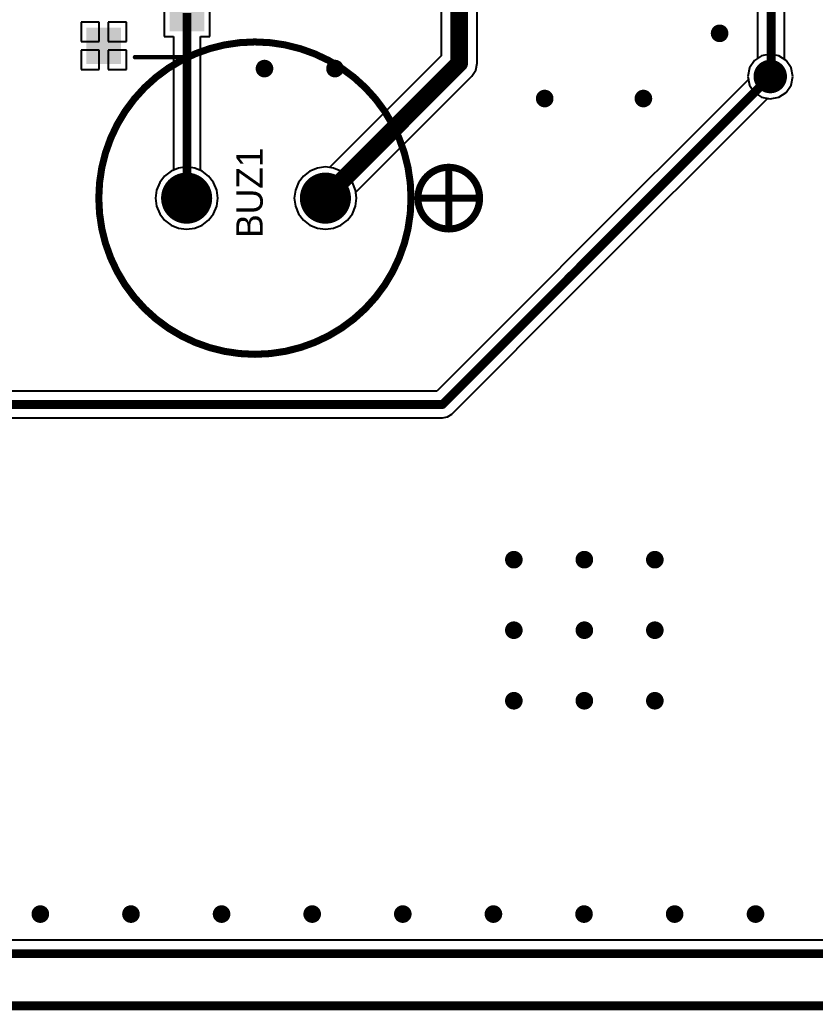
# Model space of a CAD drawing. Header units: millimetres. Extents: x 290 to 416, y 396 to 474.
# Drawn here: x 364.02 to 386.94, y 397.76 to 426.3 of the extents above; entities that cross this region are included whole.
import ezdxf

# ---------------------------------------------------------------- set-up
doc = ezdxf.new("R2010")
doc.units = ezdxf.units.MM
for name, color, linetype in [('BottomLayer', 5, 'Continuous'), ('BottomSolder', 6, 'Continuous'), ('KeepOutLayer', 6, 'Continuous'), ('MultiLayer', 9, 'Continuous'), ('PadHoleLayer', 156, 'Continuous'), ('TopLayer', 1, 'Continuous'), ('TopOverlay', 2, 'Continuous'), ('TopPaste', 8, 'Continuous'), ('TopSolder', 216, 'Continuous'), ('ViaHoleLayer', 16, 'Continuous')]:
    doc.layers.add(name, color=color, linetype=linetype)

# ---------------------------------------------------------------- blocks, each defined once
blk = doc.blocks.new('BUZ0905_42')
at = {"layer": 'BottomLayer', "const_width": 0.635}
for points in [[(-2.332, 0.002, 1), (-1.697, 0.002, 1)], [(1.668, 0.002, 1), (2.303, 0.002, 1)]]:
    blk.add_lwpolyline(points, format="xyb", close=True, dxfattribs=at)
at = {"layer": 'BottomSolder', "const_width": 0.737}
for points in [[(-2.383, 0.002, 1), (-1.647, 0.002, 1)], [(1.617, 0.002, 1), (2.353, 0.002, 1)]]:
    blk.add_lwpolyline(points, format="xyb", close=True, dxfattribs=at)
at = {"layer": 'MultiLayer', "const_width": 0.635}
for points in [[(-2.332, 0.002, 1), (-1.697, 0.002, 1)], [(1.668, 0.002, 1), (2.303, 0.002, 1)]]:
    blk.add_lwpolyline(points, format="xyb", close=True, dxfattribs=at)
at = {"layer": 'PadHoleLayer', "const_width": 0.375}
for points in [[(-2.202, 0.002, 1), (-1.827, 0.002, 1)], [(1.798, 0.002, 1), (2.173, 0.002, 1)]]:
    blk.add_lwpolyline(points, format="xyb", close=True, dxfattribs=at)
at = {"layer": 'TopLayer', "const_width": 0.635}
for points in [[(-2.332, 0.002, 1), (-1.697, 0.002, 1)], [(1.668, 0.002, 1), (2.303, 0.002, 1)]]:
    blk.add_lwpolyline(points, format="xyb", close=True, dxfattribs=at)
at = {"layer": 'TopOverlay'}
for points, const_width in [([(4.453, 0.002, 1), (-4.547, 0.002, 1)], 0.203), ([(6.43, 0.002, 1), (4.652, 0.002, 1)], 0.203), ([(5.49, 0.891, 1), (5.592, 0.891, 1)], 0.102), ([(-4.598, 0.002, 1), (-4.496, 0.002, 1)], 0.102), ([(4.402, 0.002, 1), (4.504, 0.002, 1)], 0.102), ([(4.601, 0.002, 1), (4.703, 0.002, 1)], 0.102), ([(4.601, 0.002, 1), (4.703, 0.002, 1)], 0.102), ([(6.379, 0.002, 1), (6.481, 0.002, 1)], 0.102), ([(6.379, 0.002, 1), (6.481, 0.002, 1)], 0.102), ([(5.49, -0.887, 1), (5.592, -0.887, 1)], 0.102)]:
    blk.add_lwpolyline(points, format="xyb", close=True, dxfattribs=dict(at, const_width=const_width))
at = {"layer": 'TopOverlay', "const_width": 0.203}
for points in [[(5.541, -0.887), (5.541, 0.891)], [(4.652, 0.002), (6.43, 0.002)]]:
    blk.add_lwpolyline(points, dxfattribs=at)
at = {"layer": 'TopSolder', "const_width": 0.737}
for points in [[(-2.383, 0.002, 1), (-1.647, 0.002, 1)], [(1.617, 0.002, 1), (2.353, 0.002, 1)]]:
    blk.add_lwpolyline(points, format="xyb", close=True, dxfattribs=at)
blk = doc.blocks.new('2N7002_44')
at = {"layer": 'TopLayer'}
for points in [[(-0.378, 0.821), (0.472, 0.821), (-0.378, 1.621), (0.472, 1.621)], [(-1.328, -1.579), (-0.478, -1.579), (-1.328, -0.779), (-0.478, -0.779)], [(0.572, -1.579), (1.422, -1.579), (0.572, -0.779), (1.422, -0.779)]]:
    blk.add_solid(points, dxfattribs=at)
at = {"layer": 'TopOverlay', "const_width": 0.127}
for points in [[(-1.228, -0.279), (-1.228, 1.221)], [(-0.778, 1.221), (-1.228, 1.221)], [(1.322, 1.221), (0.872, 1.221)], [(1.322, -0.279), (1.322, 1.221)]]:
    blk.add_lwpolyline(points, dxfattribs=at)
at = {"layer": 'TopOverlay', "const_width": 0.0635}
for points in [[(-1.26, 1.221, 1), (-1.196, 1.221, 1)], [(-1.26, 1.221, 1), (-1.196, 1.221, 1)], [(-0.81, 1.221, 1), (-0.746, 1.221, 1)], [(0.84, 1.221, 1), (0.904, 1.221, 1)], [(1.29, 1.221, 1), (1.354, 1.221, 1)], [(1.29, 1.221, 1), (1.354, 1.221, 1)], [(-1.26, -0.279, 1), (-1.196, -0.279, 1)], [(1.29, -0.279, 1), (1.354, -0.279, 1)]]:
    blk.add_lwpolyline(points, format="xyb", close=True, dxfattribs=at)
at = {"layer": 'TopPaste'}
for points in [[(-0.378, 0.821), (0.472, 0.821), (-0.378, 1.621), (0.472, 1.621)], [(-1.328, -1.579), (-0.478, -1.579), (-1.328, -0.779), (-0.478, -0.779)], [(0.572, -1.579), (1.422, -1.579), (0.572, -0.779), (1.422, -0.779)]]:
    blk.add_solid(points, dxfattribs=at)
at = {"layer": 'TopSolder'}
for points in [[(-0.48, 0.719), (0.573, 0.719), (-0.48, 1.723), (0.573, 1.723)], [(-1.43, -1.681), (-0.377, -1.681), (-1.43, -0.677), (-0.377, -0.677)], [(0.47, -1.681), (1.523, -1.681), (0.47, -0.677), (1.523, -0.677)]]:
    blk.add_solid(points, dxfattribs=at)

msp = doc.modelspace()

# ---------------------------------------------------------------- linework, layer by layer
at = {"layer": 'BottomLayer'}
for p, q in [((385.4, 425.261), (385.19, 425.12)), ((385.648, 425.31), (385.4, 425.261)), ((385.896, 425.261), (385.648, 425.31)), ((386.106, 425.12), (385.896, 425.261)), ((385.05, 424.91), (385.001, 424.663)), ((385.19, 425.12), (385.05, 424.91)), ((386.246, 424.91), (386.106, 425.12)), ((386.296, 424.663), (386.246, 424.91)), ((385.017, 424.581), (379.671, 419.235)), ((385.001, 424.663), (385.017, 424.581)), ((386.246, 424.415), (386.296, 424.663)), ((386.106, 424.205), (386.246, 424.415)), ((380.221, 418.686), (385.566, 424.031)), ((385.566, 424.031), (385.648, 424.015)), ((385.648, 424.015), (385.896, 424.064)), ((385.896, 424.064), (386.106, 424.205)), ((368.593, 422.025), (368.377, 421.936)), ((368.825, 422.056), (368.593, 422.025)), ((369.057, 422.025), (368.825, 422.056)), ((369.273, 421.936), (369.057, 422.025)), ((372.593, 422.025), (372.377, 421.936)), ((372.825, 422.056), (372.593, 422.025)), ((373.057, 422.025), (372.825, 422.056)), ((373.273, 421.936), (373.057, 422.025)), ((368.191, 421.793), (368.049, 421.608)), ((368.377, 421.936), (368.191, 421.793)), ((369.459, 421.793), (369.273, 421.936)), ((369.602, 421.608), (369.459, 421.793)), ((372.191, 421.793), (372.049, 421.608)), ((372.377, 421.936), (372.191, 421.793)), ((373.459, 421.793), (373.273, 421.936)), ((373.602, 421.608), (373.459, 421.793)), ((368.049, 421.608), (367.959, 421.391)), ((369.691, 421.391), (369.602, 421.608)), ((372.049, 421.608), (371.959, 421.391)), ((373.691, 421.391), (373.602, 421.608)), ((367.959, 421.391), (367.928, 421.159)), ((367.928, 421.159), (367.959, 420.927)), ((369.722, 421.159), (369.691, 421.391)), ((369.691, 420.927), (369.722, 421.159)), ((371.959, 421.391), (371.928, 421.159)), ((371.928, 421.159), (371.959, 420.927)), ((373.722, 421.159), (373.691, 421.391)), ((373.691, 420.927), (373.722, 421.159)), ((367.959, 420.927), (368.049, 420.711)), ((369.602, 420.711), (369.691, 420.927)), ((371.959, 420.927), (372.049, 420.711)), ((373.602, 420.711), (373.691, 420.927)), ((368.049, 420.711), (368.191, 420.525)), ((369.459, 420.525), (369.602, 420.711)), ((372.049, 420.711), (372.191, 420.525)), ((373.459, 420.525), (373.602, 420.711)), ((368.191, 420.525), (368.377, 420.383)), ((368.377, 420.383), (368.593, 420.293)), ((368.593, 420.293), (368.825, 420.263)), ((368.825, 420.263), (369.057, 420.293)), ((369.057, 420.293), (369.273, 420.383)), ((369.273, 420.383), (369.459, 420.525)), ((372.191, 420.525), (372.377, 420.383)), ((372.377, 420.383), (372.593, 420.293)), ((372.593, 420.293), (372.825, 420.263)), ((372.825, 420.263), (373.057, 420.293)), ((373.057, 420.293), (373.273, 420.383)), ((373.273, 420.383), (373.459, 420.525)), ((379.671, 419.235), (379.532, 419.095)), ((379.532, 419.095), (376.038, 415.602)), ((376.474, 414.939), (380.221, 418.686)), ((376.038, 415.602), (349.868, 415.602)), ((376.348, 414.855), (376.474, 414.939)), ((349.707, 414.825), (376.199, 414.825)), ((376.199, 414.825), (376.348, 414.855)), ((388.315, 399.778), (295.011, 399.778))]:
    msp.add_line(p, q, dxfattribs=at)
for points, const_width in [([(384.061, 425.907, 1), (384.315, 425.907, 1)], 0.254), ([(370.942, 424.891, 1), (371.196, 424.891, 1)], 0.254), ([(372.974, 424.891, 1), (373.228, 424.891, 1)], 0.254), ([(385.458, 424.663, 1), (385.839, 424.663, 1)], 0.381), ([(385.585, 424.663, 1), (385.712, 424.663, 1)], 0.127), ([(385.585, 424.663, 1), (385.712, 424.663, 1)], 0.127), ([(385.635, 424.663, 1), (385.762, 424.663, 1)], 0.127), ([(379.019, 424.028, 1), (379.273, 424.028, 1)], 0.254), ([(381.864, 424.028, 1), (382.118, 424.028, 1)], 0.254), ([(379.743, 418.821, 1), (379.87, 418.821, 1)], 0.127), ([(379.882, 418.96, 1), (380.009, 418.96, 1)], 0.127), ([(379.882, 418.96, 1), (380.009, 418.96, 1)], 0.127), ([(379.882, 418.96, 1), (380.009, 418.96, 1)], 0.127), ([(376.136, 415.214, 1), (376.263, 415.214, 1)], 0.127), ([(376.136, 415.214, 1), (376.263, 415.214, 1)], 0.127), ([(378.13, 410.743, 1), (378.384, 410.743, 1)], 0.254), ([(380.162, 410.743, 1), (380.416, 410.743, 1)], 0.254), ([(382.194, 410.743, 1), (382.448, 410.743, 1)], 0.254), ([(378.13, 408.711, 1), (378.384, 408.711, 1)], 0.254), ([(380.162, 408.711, 1), (380.416, 408.711, 1)], 0.254), ([(382.194, 408.711, 1), (382.448, 408.711, 1)], 0.254), ([(378.13, 406.679, 1), (378.384, 406.679, 1)], 0.254), ([(380.162, 406.679, 1), (380.416, 406.679, 1)], 0.254), ([(382.194, 406.679, 1), (382.448, 406.679, 1)], 0.254), ([(364.481, 400.533, 1), (364.735, 400.533, 1)], 0.254), ([(367.093, 400.533, 1), (367.347, 400.533, 1)], 0.254), ([(369.705, 400.533, 1), (369.959, 400.533, 1)], 0.254), ([(372.317, 400.533, 1), (372.571, 400.533, 1)], 0.254), ([(374.929, 400.533, 1), (375.183, 400.533, 1)], 0.254), ([(377.541, 400.533, 1), (377.795, 400.533, 1)], 0.254), ([(380.153, 400.533, 1), (380.407, 400.533, 1)], 0.254), ([(382.765, 400.533, 1), (383.019, 400.533, 1)], 0.254), ([(385.096, 400.533, 1), (385.35, 400.533, 1)], 0.254)]:
    msp.add_lwpolyline(points, format="xyb", close=True, dxfattribs=dict(at, const_width=const_width))
at = {"layer": 'BottomLayer', "const_width": 0.254}
for points in [[(379.946, 418.96), (385.648, 424.663)], [(385.648, 424.663), (385.699, 424.663)], [(376.199, 415.214), (379.946, 418.96)], [(379.806, 418.821), (379.946, 418.96)], [(349.707, 415.214), (376.199, 415.214)]]:
    msp.add_lwpolyline(points, dxfattribs=at)
at = {"layer": 'BottomSolder', "const_width": 0.483}
msp.add_lwpolyline([(385.407, 424.663, 1), (385.889, 424.663, 1)], format="xyb", close=True, dxfattribs=at)
at = {"layer": 'KeepOutLayer', "const_width": 0.254}
msp.add_lwpolyline([(292.95, 399.39), (407.949, 399.39)], dxfattribs=at)
at = {"layer": 'MultiLayer'}
for points, const_width in [([(384.061, 425.907, 1), (384.315, 425.907, 1)], 0.254), ([(370.942, 424.891, 1), (371.196, 424.891, 1)], 0.254), ([(372.974, 424.891, 1), (373.228, 424.891, 1)], 0.254), ([(385.458, 424.663, 1), (385.839, 424.663, 1)], 0.381), ([(379.019, 424.028, 1), (379.273, 424.028, 1)], 0.254), ([(381.864, 424.028, 1), (382.118, 424.028, 1)], 0.254), ([(378.13, 410.743, 1), (378.384, 410.743, 1)], 0.254), ([(380.162, 410.743, 1), (380.416, 410.743, 1)], 0.254), ([(382.194, 410.743, 1), (382.448, 410.743, 1)], 0.254), ([(378.13, 408.711, 1), (378.384, 408.711, 1)], 0.254), ([(380.162, 408.711, 1), (380.416, 408.711, 1)], 0.254), ([(382.194, 408.711, 1), (382.448, 408.711, 1)], 0.254), ([(378.13, 406.679, 1), (378.384, 406.679, 1)], 0.254), ([(380.162, 406.679, 1), (380.416, 406.679, 1)], 0.254), ([(382.194, 406.679, 1), (382.448, 406.679, 1)], 0.254), ([(364.481, 400.533, 1), (364.735, 400.533, 1)], 0.254), ([(367.093, 400.533, 1), (367.347, 400.533, 1)], 0.254), ([(369.705, 400.533, 1), (369.959, 400.533, 1)], 0.254), ([(372.317, 400.533, 1), (372.571, 400.533, 1)], 0.254), ([(374.929, 400.533, 1), (375.183, 400.533, 1)], 0.254), ([(377.541, 400.533, 1), (377.795, 400.533, 1)], 0.254), ([(380.153, 400.533, 1), (380.407, 400.533, 1)], 0.254), ([(382.765, 400.533, 1), (383.019, 400.533, 1)], 0.254), ([(385.096, 400.533, 1), (385.35, 400.533, 1)], 0.254)]:
    msp.add_lwpolyline(points, format="xyb", close=True, dxfattribs=dict(at, const_width=const_width))
at = {"layer": 'TopLayer'}
for p, q in [((386.062, 425.15), (386.062, 448.107)), ((385.285, 447.946), (385.285, 425.184)), ((376.164, 434.557), (376.164, 425.258)), ((377.2, 425.044), (377.2, 434.557)), ((368.181, 427.174), (368.181, 425.816)), ((369.489, 425.816), (369.489, 427.174)), ((366.308, 426.224), (365.781, 426.224)), ((365.781, 426.224), (365.781, 425.672)), ((366.308, 425.672), (366.308, 426.224)), ((367.089, 426.224), (366.562, 426.224)), ((366.562, 426.224), (366.562, 425.672)), ((367.089, 425.672), (367.089, 426.224)), ((368.181, 425.816), (368.447, 425.816)), ((368.447, 425.816), (368.447, 421.965)), ((369.224, 421.957), (369.224, 425.816)), ((369.224, 425.816), (369.489, 425.816)), ((365.781, 425.672), (366.308, 425.672)), ((366.308, 425.418), (365.781, 425.418)), ((365.781, 425.418), (365.781, 424.866)), ((366.308, 424.866), (366.308, 425.418)), ((366.562, 425.672), (367.089, 425.672)), ((367.089, 425.418), (366.562, 425.418)), ((366.562, 425.418), (366.562, 424.866)), ((367.089, 424.866), (367.089, 425.418)), ((376.164, 425.258), (372.946, 422.04)), ((385.285, 425.184), (385.19, 425.12)), ((386.106, 425.12), (386.062, 425.15)), ((365.781, 424.866), (366.308, 424.866)), ((366.562, 424.866), (367.089, 424.866)), ((377.161, 424.845), (377.2, 425.044)), ((385.05, 424.91), (385.001, 424.663)), ((385.19, 425.12), (385.05, 424.91)), ((386.246, 424.91), (386.106, 425.12)), ((386.296, 424.663), (386.246, 424.91)), ((373.7, 421.329), (377.048, 424.677)), ((377.048, 424.677), (377.161, 424.845)), ((377.048, 424.677), (377.048, 424.677)), ((385.001, 424.663), (385.05, 424.415)), ((386.246, 424.415), (386.296, 424.663)), ((385.05, 424.415), (385.19, 424.205)), ((386.106, 424.205), (386.246, 424.415)), ((385.19, 424.205), (385.4, 424.064)), ((385.4, 424.064), (385.648, 424.015)), ((385.648, 424.015), (385.896, 424.064)), ((385.896, 424.064), (386.106, 424.205)), ((372.593, 422.025), (372.377, 421.936)), ((372.825, 422.056), (372.593, 422.025)), ((372.946, 422.04), (372.825, 422.056)), ((368.191, 421.793), (368.049, 421.608)), ((368.377, 421.936), (368.191, 421.793)), ((368.447, 421.965), (368.377, 421.936)), ((369.273, 421.936), (369.224, 421.957)), ((369.459, 421.793), (369.273, 421.936)), ((369.602, 421.608), (369.459, 421.793)), ((372.191, 421.793), (372.049, 421.608)), ((372.377, 421.936), (372.191, 421.793)), ((368.049, 421.608), (367.959, 421.391)), ((369.691, 421.391), (369.602, 421.608)), ((372.049, 421.608), (371.959, 421.391)), ((367.959, 421.391), (367.928, 421.159)), ((367.928, 421.159), (367.959, 420.927)), ((369.722, 421.159), (369.691, 421.391)), ((369.691, 420.927), (369.722, 421.159)), ((371.959, 421.391), (371.928, 421.159)), ((371.928, 421.159), (371.959, 420.927)), ((373.691, 420.927), (373.722, 421.159)), ((373.722, 421.159), (373.7, 421.329)), ((367.959, 420.927), (368.049, 420.711)), ((369.602, 420.711), (369.691, 420.927)), ((371.959, 420.927), (372.049, 420.711)), ((373.602, 420.711), (373.691, 420.927)), ((368.049, 420.711), (368.191, 420.525)), ((369.459, 420.525), (369.602, 420.711)), ((372.049, 420.711), (372.191, 420.525)), ((373.459, 420.525), (373.602, 420.711)), ((368.191, 420.525), (368.377, 420.383)), ((368.377, 420.383), (368.593, 420.293)), ((368.593, 420.293), (368.825, 420.263)), ((368.825, 420.263), (369.057, 420.293)), ((369.057, 420.293), (369.273, 420.383)), ((369.273, 420.383), (369.459, 420.525)), ((372.191, 420.525), (372.377, 420.383)), ((372.377, 420.383), (372.593, 420.293)), ((372.593, 420.293), (372.825, 420.263)), ((372.825, 420.263), (373.057, 420.293)), ((373.057, 420.293), (373.273, 420.383)), ((373.273, 420.383), (373.459, 420.525)), ((388.315, 399.778), (295.011, 399.778))]:
    msp.add_line(p, q, dxfattribs=at)
for points, const_width in [([(385.674, 424.637), (385.674, 448.107)], 0.254), ([(376.682, 425.044), (376.682, 435.28)], 0.508), ([(368.835, 421.134), (368.835, 426.495)], 0.254), ([(372.847, 421.208), (376.682, 425.044)], 0.508)]:
    msp.add_lwpolyline(points, dxfattribs=dict(at, const_width=const_width))
for points, const_width in [([(384.061, 425.907, 1), (384.315, 425.907, 1)], 0.254), ([(370.942, 424.891, 1), (371.196, 424.891, 1)], 0.254), ([(372.974, 424.891, 1), (373.228, 424.891, 1)], 0.254), ([(376.555, 425.044, 1), (376.809, 425.044, 1)], 0.254), ([(376.555, 425.044, 1), (376.809, 425.044, 1)], 0.254), ([(385.458, 424.663, 1), (385.839, 424.663, 1)], 0.381), ([(385.61, 424.637, 1), (385.737, 424.637, 1)], 0.127), ([(379.019, 424.028, 1), (379.273, 424.028, 1)], 0.254), ([(381.864, 424.028, 1), (382.118, 424.028, 1)], 0.254), ([(372.72, 421.208, 1), (372.974, 421.208, 1)], 0.254), ([(368.772, 421.134, 1), (368.899, 421.134, 1)], 0.127), ([(378.13, 410.743, 1), (378.384, 410.743, 1)], 0.254), ([(380.162, 410.743, 1), (380.416, 410.743, 1)], 0.254), ([(382.194, 410.743, 1), (382.448, 410.743, 1)], 0.254), ([(378.13, 408.711, 1), (378.384, 408.711, 1)], 0.254), ([(380.162, 408.711, 1), (380.416, 408.711, 1)], 0.254), ([(382.194, 408.711, 1), (382.448, 408.711, 1)], 0.254), ([(378.13, 406.679, 1), (378.384, 406.679, 1)], 0.254), ([(380.162, 406.679, 1), (380.416, 406.679, 1)], 0.254), ([(382.194, 406.679, 1), (382.448, 406.679, 1)], 0.254), ([(364.481, 400.533, 1), (364.735, 400.533, 1)], 0.254), ([(367.093, 400.533, 1), (367.347, 400.533, 1)], 0.254), ([(369.705, 400.533, 1), (369.959, 400.533, 1)], 0.254), ([(372.317, 400.533, 1), (372.571, 400.533, 1)], 0.254), ([(374.929, 400.533, 1), (375.183, 400.533, 1)], 0.254), ([(377.541, 400.533, 1), (377.795, 400.533, 1)], 0.254), ([(380.153, 400.533, 1), (380.407, 400.533, 1)], 0.254), ([(382.765, 400.533, 1), (383.019, 400.533, 1)], 0.254), ([(385.096, 400.533, 1), (385.35, 400.533, 1)], 0.254)]:
    msp.add_lwpolyline(points, format="xyb", close=True, dxfattribs=dict(at, const_width=const_width))
at = {"layer": 'TopOverlay', "const_width": 0.254}
msp.add_lwpolyline([(353.897, 397.891), (411.048, 397.891)], dxfattribs=at)
at = {"layer": 'TopSolder', "const_width": 0.483}
msp.add_lwpolyline([(385.407, 424.663, 1), (385.889, 424.663, 1)], format="xyb", close=True, dxfattribs=at)
at = {"layer": 'ViaHoleLayer'}
for points, const_width in [([(384.124, 425.907, 1), (384.251, 425.907, 1)], 0.127), ([(371.005, 424.891, 1), (371.132, 424.891, 1)], 0.127), ([(373.037, 424.891, 1), (373.164, 424.891, 1)], 0.127), ([(385.559, 424.663, 1), (385.737, 424.663, 1)], 0.178), ([(379.082, 424.028, 1), (379.209, 424.028, 1)], 0.127), ([(381.927, 424.028, 1), (382.054, 424.028, 1)], 0.127), ([(378.193, 410.743, 1), (378.32, 410.743, 1)], 0.127), ([(380.225, 410.743, 1), (380.352, 410.743, 1)], 0.127), ([(382.257, 410.743, 1), (382.384, 410.743, 1)], 0.127), ([(378.193, 408.711, 1), (378.32, 408.711, 1)], 0.127), ([(380.225, 408.711, 1), (380.352, 408.711, 1)], 0.127), ([(382.257, 408.711, 1), (382.384, 408.711, 1)], 0.127), ([(378.193, 406.679, 1), (378.32, 406.679, 1)], 0.127), ([(380.225, 406.679, 1), (380.352, 406.679, 1)], 0.127), ([(382.257, 406.679, 1), (382.384, 406.679, 1)], 0.127), ([(364.545, 400.533, 1), (364.672, 400.533, 1)], 0.127), ([(367.157, 400.533, 1), (367.284, 400.533, 1)], 0.127), ([(369.769, 400.533, 1), (369.896, 400.533, 1)], 0.127), ([(372.381, 400.533, 1), (372.508, 400.533, 1)], 0.127), ([(374.993, 400.533, 1), (375.12, 400.533, 1)], 0.127), ([(377.605, 400.533, 1), (377.732, 400.533, 1)], 0.127), ([(380.217, 400.533, 1), (380.344, 400.533, 1)], 0.127), ([(382.829, 400.533, 1), (382.956, 400.533, 1)], 0.127), ([(385.159, 400.533, 1), (385.286, 400.533, 1)], 0.127)]:
    msp.add_lwpolyline(points, format="xyb", close=True, dxfattribs=dict(at, const_width=const_width))

# ---------------------------------------------------------------- block references
for name, p, rotation in [('2N7002_44', (367.614, 426.542), 270), ('BUZ0905_42', (370.84, 421.157), 360)]:
    msp.add_blockref(name, p, dxfattribs=dict(rotation=rotation))

# ---------------------------------------------------------------- texts
at = {"layer": 'TopOverlay'}
msp.add_text('BUZ1', height=0.762, rotation=90, dxfattribs=at).set_placement((371.018, 420.014))

doc.saveas('drawing.dxf')
